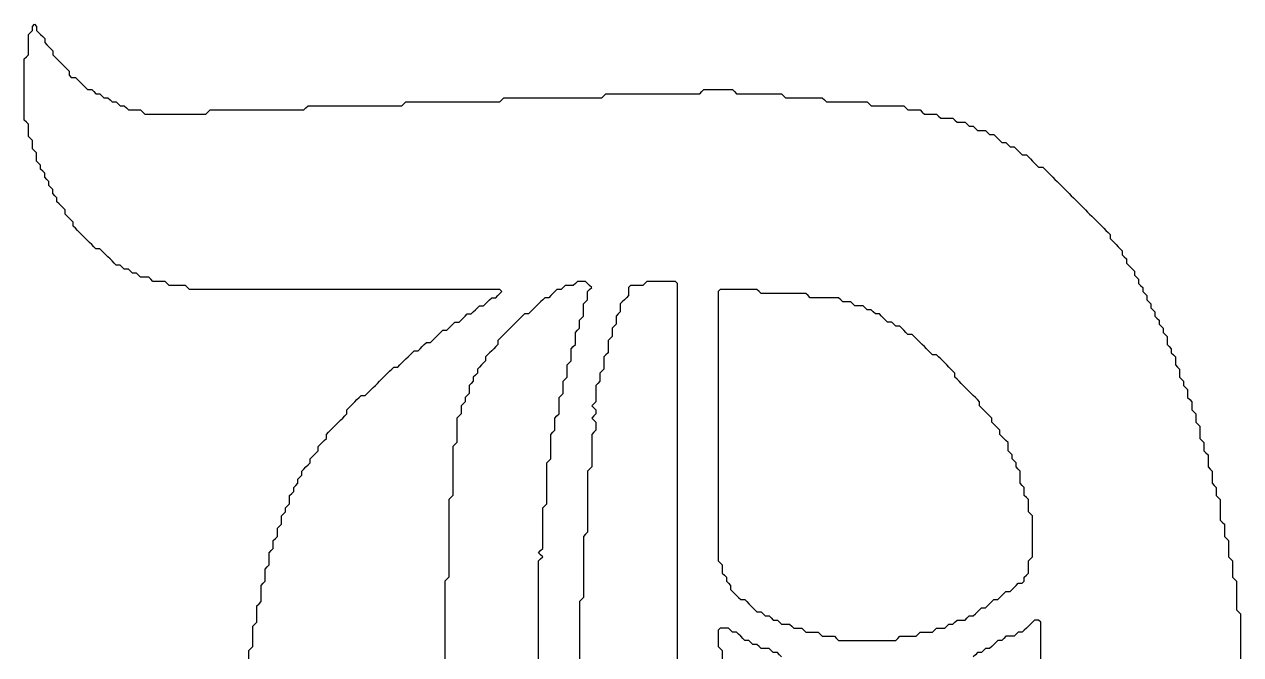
# Model space of a CAD drawing. Header units: metres. Extents: x -0.57 to 0.57, y -0.5 to 0.5.
# Drawn here: x -0.5572 to -0.202, y 0.3159 to 0.5 of the extents above; entities that cross this region are included whole.
import ezdxf

# ---------------------------------------------------------------- set-up
doc = ezdxf.new("R2010")
doc.units = ezdxf.units.M

msp = doc.modelspace()

# ---------------------------------------------------------------- linework, layer by layer
for points in [[(-0.49166, 0.31466), (-0.49166, 0.31585), (-0.49166, 0.31704), (-0.49106, 0.31764), (-0.49046, 0.31824), (-0.49046, 0.31943), (-0.49046, 0.32062), (-0.49046, 0.32181), (-0.49046, 0.323), (-0.49046, 0.3242), (-0.48987, 0.32479), (-0.48927, 0.32539), (-0.48927, 0.32658), (-0.48927, 0.32777), (-0.48927, 0.32896), (-0.48927, 0.33015), (-0.48868, 0.33075), (-0.48808, 0.33135), (-0.48808, 0.33254), (-0.48808, 0.33373), (-0.48808, 0.33492), (-0.48808, 0.33611), (-0.48749, 0.33671), (-0.48689, 0.33731), (-0.48689, 0.3385), (-0.48689, 0.33969), (-0.48689, 0.34088), (-0.48629, 0.34148), (-0.4857, 0.34207), (-0.4857, 0.34327), (-0.4857, 0.34446), (-0.4857, 0.34565), (-0.4851, 0.34625), (-0.48451, 0.34684), (-0.48451, 0.34803), (-0.48451, 0.34923), (-0.48391, 0.34982), (-0.48331, 0.35042), (-0.48331, 0.35161), (-0.48331, 0.3528), (-0.48272, 0.3534), (-0.48212, 0.35399), (-0.48212, 0.35518), (-0.48212, 0.35638), (-0.48153, 0.35697), (-0.48093, 0.35757), (-0.48093, 0.35876), (-0.48033, 0.35936), (-0.47974, 0.35995), (-0.47974, 0.36114), (-0.47974, 0.36234), (-0.47914, 0.36293), (-0.47855, 0.36353), (-0.47855, 0.36472), (-0.47795, 0.36532), (-0.47735, 0.36591), (-0.47735, 0.3671), (-0.47676, 0.3677), (-0.47616, 0.3683), (-0.47616, 0.36949), (-0.47557, 0.37008), (-0.47497, 0.37068), (-0.47437, 0.37128), (-0.47378, 0.37187), (-0.47378, 0.37306), (-0.47318, 0.37366), (-0.47259, 0.37426), (-0.47199, 0.37485), (-0.47139, 0.37545), (-0.47139, 0.37664), (-0.4708, 0.37723), (-0.4702, 0.37783), (-0.46961, 0.37843), (-0.46901, 0.37902), (-0.46901, 0.38021), (-0.46841, 0.38081), (-0.46782, 0.38141), (-0.46722, 0.382), (-0.46663, 0.3826), (-0.46603, 0.38319), (-0.46544, 0.38379), (-0.46484, 0.38439), (-0.46424, 0.38498), (-0.46365, 0.38558), (-0.46305, 0.38617), (-0.46305, 0.38737), (-0.46246, 0.38796), (-0.46186, 0.38856), (-0.46126, 0.38915), (-0.46067, 0.38975), (-0.46007, 0.39035), (-0.45948, 0.39094), (-0.45888, 0.39154), (-0.45769, 0.39154), (-0.45709, 0.39213), (-0.4565, 0.39273), (-0.4559, 0.39333), (-0.4553, 0.39392), (-0.45471, 0.39452), (-0.45411, 0.39511), (-0.45352, 0.39571), (-0.45292, 0.39631), (-0.45232, 0.3969), (-0.45173, 0.3975), (-0.45113, 0.39809), (-0.45054, 0.39869), (-0.44994, 0.39928), (-0.44934, 0.39988), (-0.44815, 0.39988), (-0.44756, 0.40048), (-0.44696, 0.40107), (-0.44636, 0.40167), (-0.44577, 0.40226), (-0.44517, 0.40286), (-0.44458, 0.40346), (-0.44398, 0.40405), (-0.44338, 0.40465), (-0.44219, 0.40465), (-0.4416, 0.40524), (-0.441, 0.40584), (-0.44041, 0.40644), (-0.43981, 0.40703), (-0.43862, 0.40703), (-0.43802, 0.40763), (-0.43743, 0.40822), (-0.43683, 0.40882), (-0.43623, 0.40942), (-0.43564, 0.41001), (-0.43504, 0.41061), (-0.43385, 0.41061), (-0.43325, 0.4112), (-0.43266, 0.4118), (-0.43206, 0.4124), (-0.43147, 0.41299), (-0.43027, 0.41299), (-0.42968, 0.41359), (-0.42908, 0.41418), (-0.42849, 0.41478), (-0.42789, 0.41538), (-0.4267, 0.41538), (-0.4261, 0.41597), (-0.42551, 0.41657), (-0.42491, 0.41716), (-0.42431, 0.41776), (-0.42312, 0.41776), (-0.42253, 0.41836), (-0.42193, 0.41895), (-0.42133, 0.41955), (-0.42074, 0.42014), (-0.41955, 0.42014), (-0.41895, 0.42074), (-0.41836, 0.42133), (-0.41776, 0.42193), (-0.41836, 0.42253), (-0.41955, 0.42253), (-0.42074, 0.42253), (-0.42193, 0.42253), (-0.42312, 0.42253), (-0.42431, 0.42253), (-0.42551, 0.42253), (-0.4267, 0.42253), (-0.42789, 0.42253), (-0.42908, 0.42253), (-0.43027, 0.42253), (-0.43147, 0.42253), (-0.43266, 0.42253), (-0.43385, 0.42253), (-0.43504, 0.42253), (-0.43623, 0.42253), (-0.43743, 0.42253), (-0.43862, 0.42253), (-0.43981, 0.42253), (-0.441, 0.42253), (-0.44219, 0.42253), (-0.44338, 0.42253), (-0.44458, 0.42253), (-0.44577, 0.42253), (-0.44696, 0.42253), (-0.44815, 0.42253), (-0.44934, 0.42253), (-0.45054, 0.42253), (-0.45173, 0.42253), (-0.45292, 0.42253), (-0.45411, 0.42253), (-0.4553, 0.42253), (-0.4565, 0.42253), (-0.45769, 0.42253), (-0.45888, 0.42253), (-0.46007, 0.42253), (-0.46126, 0.42253), (-0.46246, 0.42253), (-0.46365, 0.42253), (-0.46484, 0.42253), (-0.46603, 0.42253), (-0.46722, 0.42253), (-0.46841, 0.42253), (-0.46961, 0.42253), (-0.4708, 0.42253), (-0.47199, 0.42253), (-0.47318, 0.42253), (-0.47437, 0.42253), (-0.47557, 0.42253), (-0.47676, 0.42253), (-0.47795, 0.42253), (-0.47914, 0.42253), (-0.48033, 0.42253), (-0.48153, 0.42253), (-0.48272, 0.42253), (-0.48391, 0.42253), (-0.4851, 0.42253), (-0.48629, 0.42253), (-0.48749, 0.42253), (-0.48868, 0.42253), (-0.48987, 0.42253), (-0.49106, 0.42253), (-0.49225, 0.42253), (-0.49344, 0.42253), (-0.49464, 0.42253), (-0.49583, 0.42253), (-0.49702, 0.42253), (-0.49821, 0.42253), (-0.4994, 0.42253), (-0.5006, 0.42253), (-0.50179, 0.42253), (-0.50298, 0.42253), (-0.50417, 0.42253), (-0.50536, 0.42253), (-0.50656, 0.42253), (-0.50775, 0.42253), (-0.50894, 0.42253), (-0.50954, 0.42312), (-0.51013, 0.42372), (-0.51132, 0.42372), (-0.51251, 0.42372), (-0.51371, 0.42372), (-0.5149, 0.42372), (-0.51549, 0.42431), (-0.51609, 0.42491), (-0.51728, 0.42491), (-0.51847, 0.42491), (-0.51967, 0.42491), (-0.52026, 0.42551), (-0.52086, 0.4261), (-0.52205, 0.4261), (-0.52324, 0.4261), (-0.52384, 0.4267), (-0.52443, 0.42729), (-0.52563, 0.42729), (-0.52622, 0.42789), (-0.52682, 0.42849), (-0.52801, 0.42849), (-0.52861, 0.42908), (-0.5292, 0.42968), (-0.53039, 0.42968), (-0.53099, 0.43027), (-0.53159, 0.43087), (-0.53218, 0.43147), (-0.53278, 0.43206), (-0.53337, 0.43266), (-0.53397, 0.43325), (-0.53456, 0.43385), (-0.53516, 0.43445), (-0.53635, 0.43445), (-0.53695, 0.43504), (-0.53754, 0.43564), (-0.53814, 0.43623), (-0.53874, 0.43683), (-0.53933, 0.43743), (-0.53993, 0.43802), (-0.54052, 0.43862), (-0.54112, 0.43921), (-0.54172, 0.43981), (-0.54231, 0.44041), (-0.54291, 0.441), (-0.54291, 0.44219), (-0.5435, 0.44279), (-0.5441, 0.44338), (-0.5447, 0.44398), (-0.54529, 0.44458), (-0.54529, 0.44577), (-0.54589, 0.44636), (-0.54648, 0.44696), (-0.54708, 0.44756), (-0.54768, 0.44815), (-0.54768, 0.44934), (-0.54827, 0.44994), (-0.54887, 0.45054), (-0.54887, 0.45173), (-0.54946, 0.45232), (-0.55006, 0.45292), (-0.55006, 0.45411), (-0.55066, 0.45471), (-0.55125, 0.4553), (-0.55125, 0.4565), (-0.55185, 0.45709), (-0.55244, 0.45769), (-0.55244, 0.45888), (-0.55304, 0.45948), (-0.55364, 0.46007), (-0.55364, 0.46126), (-0.55364, 0.46246), (-0.55423, 0.46305), (-0.55483, 0.46365), (-0.55483, 0.46484), (-0.55483, 0.46603), (-0.55542, 0.46663), (-0.55602, 0.46722), (-0.55602, 0.46841), (-0.55602, 0.46961), (-0.55602, 0.4708), (-0.55662, 0.47139), (-0.55721, 0.47199), (-0.55721, 0.47318), (-0.55721, 0.47437), (-0.55721, 0.47557), (-0.55721, 0.47676), (-0.55721, 0.47795), (-0.55721, 0.47914), (-0.55721, 0.48033), (-0.55721, 0.48153), (-0.55721, 0.48272), (-0.55721, 0.48391), (-0.55721, 0.4851), (-0.55721, 0.48629), (-0.55721, 0.48749), (-0.55721, 0.48868), (-0.55721, 0.48987), (-0.55662, 0.49046), (-0.55602, 0.49106), (-0.55602, 0.49225), (-0.55602, 0.49344), (-0.55602, 0.49464), (-0.55602, 0.49583), (-0.55602, 0.49702), (-0.55542, 0.49762), (-0.55483, 0.49821), (-0.55483, 0.4994), (-0.55423, 0.5), (-0.55423, 0.5), (-0.55364, 0.4994), (-0.55364, 0.49821), (-0.55304, 0.49762), (-0.55244, 0.49702), (-0.55185, 0.49642), (-0.55125, 0.49583), (-0.55125, 0.49464), (-0.55066, 0.49404), (-0.55006, 0.49344), (-0.54946, 0.49285), (-0.54887, 0.49225), (-0.54887, 0.49106), (-0.54827, 0.49046), (-0.54768, 0.48987), (-0.54708, 0.48927), (-0.54648, 0.48868), (-0.54589, 0.48808), (-0.54529, 0.48749), (-0.5447, 0.48689), (-0.5441, 0.48629), (-0.5441, 0.4851), (-0.5435, 0.48451), (-0.54231, 0.48451), (-0.54172, 0.48391), (-0.54112, 0.48331), (-0.54052, 0.48272), (-0.53993, 0.48212), (-0.53933, 0.48153), (-0.53874, 0.48093), (-0.53754, 0.48093), (-0.53695, 0.48033), (-0.53635, 0.47974), (-0.53516, 0.47974), (-0.53456, 0.47914), (-0.53397, 0.47855), (-0.53278, 0.47855), (-0.53218, 0.47795), (-0.53159, 0.47735), (-0.53039, 0.47735), (-0.5298, 0.47676), (-0.5292, 0.47616), (-0.52801, 0.47616), (-0.52741, 0.47557), (-0.52682, 0.47497), (-0.52563, 0.47497), (-0.52443, 0.47497), (-0.52324, 0.47497), (-0.52265, 0.47437), (-0.52205, 0.47378), (-0.52086, 0.47378), (-0.51967, 0.47378), (-0.51847, 0.47378), (-0.51728, 0.47378), (-0.51609, 0.47378), (-0.5149, 0.47378), (-0.51371, 0.47378), (-0.51251, 0.47378), (-0.51132, 0.47378), (-0.51013, 0.47378), (-0.50894, 0.47378), (-0.50775, 0.47378), (-0.50656, 0.47378), (-0.50536, 0.47378), (-0.50417, 0.47378), (-0.50358, 0.47437), (-0.50298, 0.47497), (-0.50179, 0.47497), (-0.5006, 0.47497), (-0.4994, 0.47497), (-0.49821, 0.47497), (-0.49702, 0.47497), (-0.49583, 0.47497), (-0.49464, 0.47497), (-0.49344, 0.47497), (-0.49225, 0.47497), (-0.49106, 0.47497), (-0.48987, 0.47497), (-0.48868, 0.47497), (-0.48749, 0.47497), (-0.48629, 0.47497), (-0.4851, 0.47497), (-0.48391, 0.47497), (-0.48272, 0.47497), (-0.48153, 0.47497), (-0.48033, 0.47497), (-0.47914, 0.47497), (-0.47795, 0.47497), (-0.47676, 0.47497), (-0.47557, 0.47497), (-0.47497, 0.47557), (-0.47437, 0.47616), (-0.47318, 0.47616), (-0.47199, 0.47616), (-0.4708, 0.47616), (-0.46961, 0.47616), (-0.46841, 0.47616), (-0.46722, 0.47616), (-0.46603, 0.47616), (-0.46484, 0.47616), (-0.46365, 0.47616), (-0.46246, 0.47616), (-0.46126, 0.47616), (-0.46007, 0.47616), (-0.45888, 0.47616), (-0.45769, 0.47616), (-0.4565, 0.47616), (-0.4553, 0.47616), (-0.45411, 0.47616), (-0.45292, 0.47616), (-0.45173, 0.47616), (-0.45054, 0.47616), (-0.44934, 0.47616), (-0.44815, 0.47616), (-0.44696, 0.47616), (-0.44636, 0.47676), (-0.44577, 0.47735), (-0.44458, 0.47735), (-0.44338, 0.47735), (-0.44219, 0.47735), (-0.441, 0.47735), (-0.43981, 0.47735), (-0.43862, 0.47735), (-0.43743, 0.47735), (-0.43623, 0.47735), (-0.43504, 0.47735), (-0.43385, 0.47735), (-0.43266, 0.47735), (-0.43147, 0.47735), (-0.43027, 0.47735), (-0.42908, 0.47735), (-0.42789, 0.47735), (-0.4267, 0.47735), (-0.42551, 0.47735), (-0.42431, 0.47735), (-0.42312, 0.47735), (-0.42193, 0.47735), (-0.42074, 0.47735), (-0.41955, 0.47735), (-0.41836, 0.47735), (-0.41776, 0.47795), (-0.41716, 0.47855), (-0.41597, 0.47855), (-0.41478, 0.47855), (-0.41359, 0.47855), (-0.4124, 0.47855), (-0.4112, 0.47855), (-0.41001, 0.47855), (-0.40882, 0.47855), (-0.40763, 0.47855), (-0.40644, 0.47855), (-0.40524, 0.47855), (-0.40405, 0.47855), (-0.40286, 0.47855), (-0.40167, 0.47855), (-0.40048, 0.47855), (-0.39928, 0.47855), (-0.39809, 0.47855), (-0.3969, 0.47855), (-0.39571, 0.47855), (-0.39452, 0.47855), (-0.39333, 0.47855), (-0.39213, 0.47855), (-0.39094, 0.47855), (-0.38975, 0.47855), (-0.38856, 0.47855), (-0.38796, 0.47914), (-0.38737, 0.47974), (-0.38617, 0.47974), (-0.38498, 0.47974), (-0.38379, 0.47974), (-0.3826, 0.47974), (-0.38141, 0.47974), (-0.38021, 0.47974), (-0.37902, 0.47974), (-0.37783, 0.47974), (-0.37664, 0.47974), (-0.37545, 0.47974), (-0.37426, 0.47974), (-0.37306, 0.47974), (-0.37187, 0.47974), (-0.37068, 0.47974), (-0.36949, 0.47974), (-0.3683, 0.47974), (-0.3671, 0.47974), (-0.36591, 0.47974), (-0.36472, 0.47974), (-0.36353, 0.47974), (-0.36234, 0.47974), (-0.36114, 0.47974), (-0.35995, 0.47974), (-0.35936, 0.48033), (-0.35876, 0.48093), (-0.35757, 0.48093), (-0.35638, 0.48093), (-0.35518, 0.48093), (-0.35399, 0.48093), (-0.3528, 0.48093), (-0.35161, 0.48093), (-0.35042, 0.48093), (-0.34982, 0.48033), (-0.34923, 0.47974), (-0.34803, 0.47974), (-0.34684, 0.47974), (-0.34565, 0.47974), (-0.34446, 0.47974), (-0.34327, 0.47974), (-0.34207, 0.47974), (-0.34088, 0.47974), (-0.33969, 0.47974), (-0.3385, 0.47974), (-0.33731, 0.47974), (-0.33611, 0.47974), (-0.33552, 0.47914), (-0.33492, 0.47855), (-0.33373, 0.47855), (-0.33254, 0.47855), (-0.33135, 0.47855), (-0.33015, 0.47855), (-0.32896, 0.47855), (-0.32777, 0.47855), (-0.32658, 0.47855), (-0.32539, 0.47855), (-0.3242, 0.47855), (-0.3236, 0.47795), (-0.323, 0.47735), (-0.32181, 0.47735), (-0.32062, 0.47735), (-0.31943, 0.47735), (-0.31824, 0.47735), (-0.31704, 0.47735), (-0.31585, 0.47735), (-0.31466, 0.47735), (-0.31347, 0.47735), (-0.31228, 0.47735), (-0.31108, 0.47735), (-0.31049, 0.47676), (-0.30989, 0.47616), (-0.3087, 0.47616), (-0.30751, 0.47616), (-0.30632, 0.47616), (-0.30513, 0.47616), (-0.30393, 0.47616), (-0.30274, 0.47616), (-0.30155, 0.47616), (-0.30036, 0.47616), (-0.29976, 0.47557), (-0.29917, 0.47497), (-0.29797, 0.47497), (-0.29678, 0.47497), (-0.29559, 0.47497), (-0.29499, 0.47437), (-0.2944, 0.47378), (-0.29321, 0.47378), (-0.29201, 0.47378), (-0.29082, 0.47378), (-0.29023, 0.47318), (-0.28963, 0.47259), (-0.28844, 0.47259), (-0.28725, 0.47259), (-0.28605, 0.47259), (-0.28546, 0.47199), (-0.28486, 0.47139), (-0.28367, 0.47139), (-0.28248, 0.47139), (-0.28188, 0.4708), (-0.28129, 0.4702), (-0.2801, 0.4702), (-0.2795, 0.46961), (-0.2789, 0.46901), (-0.27771, 0.46901), (-0.27652, 0.46901), (-0.27592, 0.46841), (-0.27533, 0.46782), (-0.27414, 0.46782), (-0.27354, 0.46722), (-0.27294, 0.46663), (-0.27235, 0.46603), (-0.27175, 0.46544), (-0.27056, 0.46544), (-0.26996, 0.46484), (-0.26937, 0.46424), (-0.26818, 0.46424), (-0.26758, 0.46365), (-0.26698, 0.46305), (-0.26639, 0.46246), (-0.26579, 0.46186), (-0.2646, 0.46186), (-0.264, 0.46126), (-0.26341, 0.46067), (-0.26281, 0.46007), (-0.26222, 0.45948), (-0.26162, 0.45888), (-0.26103, 0.45828), (-0.25983, 0.45828), (-0.25924, 0.45769), (-0.25864, 0.45709), (-0.25805, 0.4565), (-0.25745, 0.4559), (-0.25685, 0.4553), (-0.25626, 0.45471), (-0.25566, 0.45411), (-0.25507, 0.45352), (-0.25447, 0.45292), (-0.25387, 0.45232), (-0.25328, 0.45173), (-0.25268, 0.45113), (-0.25209, 0.45054), (-0.25149, 0.44994), (-0.25089, 0.44934), (-0.2503, 0.44875), (-0.2497, 0.44815), (-0.24911, 0.44756), (-0.24851, 0.44696), (-0.24791, 0.44636), (-0.24732, 0.44577), (-0.24672, 0.44517), (-0.24613, 0.44458), (-0.24553, 0.44398), (-0.24493, 0.44338), (-0.24434, 0.44279), (-0.24374, 0.44219), (-0.24315, 0.4416), (-0.24255, 0.441), (-0.24195, 0.44041), (-0.24136, 0.43981), (-0.24076, 0.43921), (-0.24017, 0.43862), (-0.24017, 0.43743), (-0.23957, 0.43683), (-0.23897, 0.43623), (-0.23838, 0.43564), (-0.23778, 0.43504), (-0.23719, 0.43445), (-0.23659, 0.43385), (-0.23659, 0.43266), (-0.236, 0.43206), (-0.2354, 0.43147), (-0.2354, 0.43027), (-0.2348, 0.42968), (-0.23421, 0.42908), (-0.23361, 0.42849), (-0.23302, 0.42789), (-0.23302, 0.4267), (-0.23242, 0.4261), (-0.23182, 0.42551), (-0.23182, 0.42431), (-0.23123, 0.42372), (-0.23063, 0.42312), (-0.23063, 0.42193), (-0.23004, 0.42133), (-0.22944, 0.42074), (-0.22944, 0.41955), (-0.22884, 0.41895), (-0.22825, 0.41836), (-0.22825, 0.41716), (-0.22765, 0.41657), (-0.22706, 0.41597), (-0.22706, 0.41478), (-0.22646, 0.41418), (-0.22586, 0.41359), (-0.22586, 0.4124), (-0.22527, 0.4118), (-0.22467, 0.4112), (-0.22467, 0.41001), (-0.22408, 0.40942), (-0.22348, 0.40882), (-0.22348, 0.40763), (-0.22348, 0.40644), (-0.22288, 0.40584), (-0.22229, 0.40524), (-0.22229, 0.40405), (-0.22169, 0.40346), (-0.2211, 0.40286), (-0.2211, 0.40167), (-0.2211, 0.40048), (-0.2205, 0.39988), (-0.2199, 0.39928), (-0.2199, 0.39809), (-0.2199, 0.3969), (-0.21931, 0.39631), (-0.21871, 0.39571), (-0.21871, 0.39452), (-0.21812, 0.39392), (-0.21752, 0.39333), (-0.21752, 0.39213), (-0.21752, 0.39094), (-0.21692, 0.39035), (-0.21633, 0.38975), (-0.21633, 0.38856), (-0.21633, 0.38737), (-0.21573, 0.38677), (-0.21514, 0.38617), (-0.21514, 0.38498), (-0.21514, 0.38379), (-0.21454, 0.38319), (-0.21395, 0.3826), (-0.21395, 0.38141), (-0.21395, 0.38021), (-0.21395, 0.37902), (-0.21335, 0.37843), (-0.21275, 0.37783), (-0.21275, 0.37664), (-0.21275, 0.37545), (-0.21216, 0.37485), (-0.21156, 0.37426), (-0.21156, 0.37306), (-0.21156, 0.37187), (-0.21156, 0.37068), (-0.21097, 0.37008), (-0.21037, 0.36949), (-0.21037, 0.3683), (-0.21037, 0.3671), (-0.21037, 0.36591), (-0.20977, 0.36532), (-0.20918, 0.36472), (-0.20918, 0.36353), (-0.20918, 0.36234), (-0.20858, 0.36174), (-0.20799, 0.36114), (-0.20799, 0.35995), (-0.20799, 0.35876), (-0.20799, 0.35757), (-0.20799, 0.35638), (-0.20799, 0.35518), (-0.20739, 0.35459), (-0.20679, 0.35399), (-0.20679, 0.3528), (-0.20679, 0.35161), (-0.20679, 0.35042), (-0.2062, 0.34982), (-0.2056, 0.34923), (-0.2056, 0.34803), (-0.2056, 0.34684), (-0.2056, 0.34565), (-0.2056, 0.34446), (-0.20501, 0.34386), (-0.20441, 0.34327), (-0.20441, 0.34207), (-0.20441, 0.34088), (-0.20441, 0.33969), (-0.20441, 0.3385), (-0.20381, 0.3379), (-0.20322, 0.33731), (-0.20322, 0.33611), (-0.20322, 0.33492), (-0.20322, 0.33373), (-0.20322, 0.33254), (-0.20322, 0.33135), (-0.20322, 0.33015), (-0.20322, 0.32896), (-0.20262, 0.32837), (-0.20203, 0.32777), (-0.20203, 0.32658), (-0.20203, 0.32539), (-0.20203, 0.3242), (-0.20203, 0.323), (-0.20203, 0.32181), (-0.20203, 0.32062), (-0.20203, 0.31943), (-0.20203, 0.31824), (-0.20203, 0.31704), (-0.20203, 0.31585), (-0.20203, 0.31466)], [(-0.40703, 0.31466), (-0.40703, 0.31585), (-0.40703, 0.31704), (-0.40703, 0.31824), (-0.40703, 0.31943), (-0.40703, 0.32062), (-0.40703, 0.32181), (-0.40703, 0.323), (-0.40703, 0.3242), (-0.40703, 0.32539), (-0.40703, 0.32658), (-0.40703, 0.32777), (-0.40703, 0.32896), (-0.40703, 0.33015), (-0.40703, 0.33135), (-0.40703, 0.33254), (-0.40703, 0.33373), (-0.40703, 0.33492), (-0.40703, 0.33611), (-0.40703, 0.33731), (-0.40703, 0.3385), (-0.40703, 0.33969), (-0.40703, 0.34088), (-0.40703, 0.34207), (-0.40703, 0.34327), (-0.40644, 0.34386), (-0.40584, 0.34446), (-0.40644, 0.34505), (-0.40703, 0.34565), (-0.40644, 0.34625), (-0.40584, 0.34684), (-0.40584, 0.34803), (-0.40584, 0.34923), (-0.40584, 0.35042), (-0.40584, 0.35161), (-0.40584, 0.3528), (-0.40584, 0.35399), (-0.40584, 0.35518), (-0.40584, 0.35638), (-0.40584, 0.35757), (-0.40584, 0.35876), (-0.40524, 0.35936), (-0.40465, 0.35995), (-0.40465, 0.36114), (-0.40465, 0.36234), (-0.40465, 0.36353), (-0.40465, 0.36472), (-0.40465, 0.36591), (-0.40465, 0.3671), (-0.40465, 0.3683), (-0.40465, 0.36949), (-0.40465, 0.37068), (-0.40465, 0.37187), (-0.40405, 0.37247), (-0.40346, 0.37306), (-0.40346, 0.37426), (-0.40346, 0.37545), (-0.40346, 0.37664), (-0.40346, 0.37783), (-0.40346, 0.37902), (-0.40346, 0.38021), (-0.40286, 0.38081), (-0.40226, 0.38141), (-0.40226, 0.3826), (-0.40226, 0.38379), (-0.40226, 0.38498), (-0.40167, 0.38558), (-0.40107, 0.38617), (-0.40107, 0.38737), (-0.40107, 0.38856), (-0.40107, 0.38975), (-0.40107, 0.39094), (-0.40048, 0.39154), (-0.39988, 0.39213), (-0.39988, 0.39333), (-0.39988, 0.39452), (-0.39988, 0.39571), (-0.39928, 0.39631), (-0.39869, 0.3969), (-0.39869, 0.39809), (-0.39869, 0.39928), (-0.39869, 0.40048), (-0.39809, 0.40107), (-0.3975, 0.40167), (-0.3975, 0.40286), (-0.3975, 0.40405), (-0.3975, 0.40524), (-0.3969, 0.40584), (-0.39631, 0.40644), (-0.39631, 0.40763), (-0.39631, 0.40882), (-0.39631, 0.41001), (-0.39571, 0.41061), (-0.39511, 0.4112), (-0.39511, 0.4124), (-0.39511, 0.41359), (-0.39452, 0.41418), (-0.39392, 0.41478), (-0.39392, 0.41597), (-0.39392, 0.41716), (-0.39392, 0.41836), (-0.39333, 0.41895), (-0.39273, 0.41955), (-0.39273, 0.42074), (-0.39273, 0.42193), (-0.39213, 0.42253), (-0.39154, 0.42312), (-0.39213, 0.42372), (-0.39273, 0.42431), (-0.39333, 0.42491), (-0.39452, 0.42491), (-0.39571, 0.42491), (-0.39631, 0.42431), (-0.3969, 0.42372), (-0.39809, 0.42372), (-0.39928, 0.42372), (-0.39988, 0.42312), (-0.40048, 0.42253), (-0.40167, 0.42253), (-0.40226, 0.42193), (-0.40286, 0.42133), (-0.40346, 0.42074), (-0.40405, 0.42014), (-0.40524, 0.42014), (-0.40584, 0.41955), (-0.40644, 0.41895), (-0.40703, 0.41836), (-0.40763, 0.41776), (-0.40822, 0.41716), (-0.40882, 0.41657), (-0.40942, 0.41597), (-0.41001, 0.41538), (-0.4112, 0.41538), (-0.4118, 0.41478), (-0.4124, 0.41418), (-0.41299, 0.41359), (-0.41359, 0.41299), (-0.41418, 0.4124), (-0.41478, 0.4118), (-0.41538, 0.4112), (-0.41597, 0.41061), (-0.41657, 0.41001), (-0.41716, 0.40942), (-0.41776, 0.40882), (-0.41836, 0.40822), (-0.41895, 0.40763), (-0.41895, 0.40644), (-0.41955, 0.40584), (-0.42014, 0.40524), (-0.42074, 0.40465), (-0.42133, 0.40405), (-0.42193, 0.40346), (-0.42253, 0.40286), (-0.42253, 0.40167), (-0.42312, 0.40107), (-0.42372, 0.40048), (-0.42431, 0.39988), (-0.42491, 0.39928), (-0.42491, 0.39809), (-0.42551, 0.3975), (-0.4261, 0.3969), (-0.4261, 0.39571), (-0.4267, 0.39511), (-0.42729, 0.39452), (-0.42729, 0.39333), (-0.42729, 0.39213), (-0.42789, 0.39154), (-0.42849, 0.39094), (-0.42849, 0.38975), (-0.42908, 0.38915), (-0.42968, 0.38856), (-0.42968, 0.38737), (-0.42968, 0.38617), (-0.43027, 0.38558), (-0.43087, 0.38498), (-0.43087, 0.38379), (-0.43087, 0.3826), (-0.43087, 0.38141), (-0.43087, 0.38021), (-0.43087, 0.37902), (-0.43087, 0.37783), (-0.43147, 0.37723), (-0.43206, 0.37664), (-0.43206, 0.37545), (-0.43206, 0.37426), (-0.43206, 0.37306), (-0.43206, 0.37187), (-0.43206, 0.37068), (-0.43206, 0.36949), (-0.43206, 0.3683), (-0.43206, 0.3671), (-0.43206, 0.36591), (-0.43206, 0.36472), (-0.43206, 0.36353), (-0.43206, 0.36234), (-0.43266, 0.36174), (-0.43325, 0.36114), (-0.43325, 0.35995), (-0.43325, 0.35876), (-0.43325, 0.35757), (-0.43325, 0.35638), (-0.43325, 0.35518), (-0.43325, 0.35399), (-0.43325, 0.3528), (-0.43325, 0.35161), (-0.43325, 0.35042), (-0.43325, 0.34923), (-0.43325, 0.34803), (-0.43325, 0.34684), (-0.43325, 0.34565), (-0.43325, 0.34446), (-0.43325, 0.34327), (-0.43325, 0.34207), (-0.43325, 0.34088), (-0.43325, 0.33969), (-0.43325, 0.3385), (-0.43385, 0.3379), (-0.43445, 0.33731), (-0.43445, 0.33611), (-0.43445, 0.33492), (-0.43445, 0.33373), (-0.43445, 0.33254), (-0.43445, 0.33135), (-0.43445, 0.33015), (-0.43445, 0.32896), (-0.43445, 0.32777), (-0.43445, 0.32658), (-0.43445, 0.32539), (-0.43445, 0.3242), (-0.43445, 0.323), (-0.43445, 0.32181), (-0.43445, 0.32062), (-0.43445, 0.31943), (-0.43445, 0.31824), (-0.43445, 0.31704), (-0.43445, 0.31585), (-0.43445, 0.31466)], [(-0.36651, 0.31466), (-0.36651, 0.31585), (-0.36651, 0.31704), (-0.36651, 0.31824), (-0.36651, 0.31943), (-0.36651, 0.32062), (-0.36651, 0.32181), (-0.36651, 0.323), (-0.36651, 0.3242), (-0.36651, 0.32539), (-0.36651, 0.32658), (-0.36651, 0.32777), (-0.36651, 0.32896), (-0.36651, 0.33015), (-0.36651, 0.33135), (-0.36651, 0.33254), (-0.36651, 0.33373), (-0.36651, 0.33492), (-0.36651, 0.33611), (-0.36651, 0.33731), (-0.36651, 0.3385), (-0.36651, 0.33969), (-0.36651, 0.34088), (-0.36651, 0.34207), (-0.36651, 0.34327), (-0.36651, 0.34446), (-0.36651, 0.34565), (-0.36651, 0.34684), (-0.36651, 0.34803), (-0.36651, 0.34923), (-0.36651, 0.35042), (-0.36651, 0.35161), (-0.36651, 0.3528), (-0.36651, 0.35399), (-0.36651, 0.35518), (-0.36651, 0.35638), (-0.36651, 0.35757), (-0.36651, 0.35876), (-0.36651, 0.35995), (-0.36651, 0.36114), (-0.36651, 0.36234), (-0.36651, 0.36353), (-0.36651, 0.36472), (-0.36651, 0.36591), (-0.36651, 0.3671), (-0.36651, 0.3683), (-0.36651, 0.36949), (-0.36651, 0.37068), (-0.36651, 0.37187), (-0.36651, 0.37306), (-0.36651, 0.37426), (-0.36651, 0.37545), (-0.36651, 0.37664), (-0.36651, 0.37783), (-0.36651, 0.37902), (-0.36651, 0.38021), (-0.36651, 0.38141), (-0.36651, 0.3826), (-0.36651, 0.38379), (-0.36651, 0.38498), (-0.36651, 0.38617), (-0.36651, 0.38737), (-0.36651, 0.38856), (-0.36651, 0.38975), (-0.36651, 0.39094), (-0.36651, 0.39213), (-0.36651, 0.39333), (-0.36651, 0.39452), (-0.36651, 0.39571), (-0.36651, 0.3969), (-0.36651, 0.39809), (-0.36651, 0.39928), (-0.36651, 0.40048), (-0.36651, 0.40167), (-0.36651, 0.40286), (-0.36651, 0.40405), (-0.36651, 0.40524), (-0.36651, 0.40644), (-0.36651, 0.40763), (-0.36651, 0.40882), (-0.36651, 0.41001), (-0.36651, 0.4112), (-0.36651, 0.4124), (-0.36651, 0.41359), (-0.36651, 0.41478), (-0.36651, 0.41597), (-0.36651, 0.41716), (-0.36651, 0.41836), (-0.36651, 0.41955), (-0.36651, 0.42074), (-0.36651, 0.42193), (-0.36651, 0.42312), (-0.36651, 0.42431), (-0.3671, 0.42491), (-0.3683, 0.42491), (-0.36949, 0.42491), (-0.37068, 0.42491), (-0.37187, 0.42491), (-0.37306, 0.42491), (-0.37426, 0.42491), (-0.37545, 0.42491), (-0.37545, 0.42491), (-0.37604, 0.42431), (-0.37664, 0.42372), (-0.37783, 0.42372), (-0.37902, 0.42372), (-0.38021, 0.42372), (-0.38081, 0.42312), (-0.38081, 0.42193), (-0.38081, 0.42074), (-0.38141, 0.42014), (-0.382, 0.41955), (-0.3826, 0.41895), (-0.38319, 0.41836), (-0.38319, 0.41716), (-0.38319, 0.41597), (-0.38379, 0.41538), (-0.38439, 0.41478), (-0.38439, 0.41359), (-0.38439, 0.4124), (-0.38498, 0.4118), (-0.38558, 0.4112), (-0.38558, 0.41001), (-0.38558, 0.40882), (-0.38617, 0.40822), (-0.38677, 0.40763), (-0.38677, 0.40644), (-0.38677, 0.40524), (-0.38677, 0.40405), (-0.38737, 0.40346), (-0.38796, 0.40286), (-0.38796, 0.40167), (-0.38796, 0.40048), (-0.38796, 0.39928), (-0.38856, 0.39869), (-0.38915, 0.39809), (-0.38915, 0.3969), (-0.38915, 0.39571), (-0.38975, 0.39511), (-0.39035, 0.39452), (-0.39035, 0.39333), (-0.39035, 0.39213), (-0.39035, 0.39094), (-0.39035, 0.38975), (-0.39094, 0.38915), (-0.39154, 0.38856), (-0.39094, 0.38796), (-0.39035, 0.38737), (-0.39035, 0.38617), (-0.39094, 0.38558), (-0.39154, 0.38498), (-0.39094, 0.38439), (-0.39035, 0.38379), (-0.39035, 0.3826), (-0.39035, 0.38141), (-0.39094, 0.38081), (-0.39154, 0.38021), (-0.39154, 0.37902), (-0.39154, 0.37783), (-0.39154, 0.37664), (-0.39154, 0.37545), (-0.39154, 0.37426), (-0.39154, 0.37306), (-0.39154, 0.37187), (-0.39154, 0.37068), (-0.39213, 0.37008), (-0.39273, 0.36949), (-0.39273, 0.3683), (-0.39273, 0.3671), (-0.39273, 0.36591), (-0.39273, 0.36472), (-0.39273, 0.36353), (-0.39273, 0.36234), (-0.39273, 0.36114), (-0.39273, 0.35995), (-0.39273, 0.35876), (-0.39273, 0.35757), (-0.39273, 0.35638), (-0.39273, 0.35518), (-0.39273, 0.35399), (-0.39273, 0.3528), (-0.39273, 0.35161), (-0.39333, 0.35101), (-0.39392, 0.35042), (-0.39392, 0.34923), (-0.39392, 0.34803), (-0.39392, 0.34684), (-0.39392, 0.34565), (-0.39392, 0.34446), (-0.39392, 0.34327), (-0.39392, 0.34207), (-0.39392, 0.34088), (-0.39392, 0.33969), (-0.39392, 0.3385), (-0.39392, 0.33731), (-0.39392, 0.33611), (-0.39392, 0.33492), (-0.39392, 0.33373), (-0.39392, 0.33254), (-0.39452, 0.33194), (-0.39511, 0.33135), (-0.39511, 0.33015), (-0.39511, 0.32896), (-0.39511, 0.32777), (-0.39511, 0.32658), (-0.39511, 0.32539), (-0.39511, 0.3242), (-0.39511, 0.323), (-0.39511, 0.32181), (-0.39511, 0.32062), (-0.39511, 0.31943), (-0.39511, 0.31824), (-0.39511, 0.31704), (-0.39511, 0.31585), (-0.39511, 0.31466)], [(-0.33611, 0.31526), (-0.33671, 0.31585), (-0.33731, 0.31645), (-0.3385, 0.31645), (-0.33909, 0.31704), (-0.33969, 0.31764), (-0.34088, 0.31764), (-0.34207, 0.31764), (-0.34267, 0.31824), (-0.34327, 0.31883), (-0.34446, 0.31883), (-0.34505, 0.31943), (-0.34565, 0.32002), (-0.34684, 0.32002), (-0.34744, 0.32062), (-0.34803, 0.32122), (-0.34863, 0.32181), (-0.34923, 0.32241), (-0.35042, 0.32241), (-0.35101, 0.323), (-0.35161, 0.3236), (-0.3528, 0.3236), (-0.35399, 0.3236), (-0.35459, 0.323), (-0.35459, 0.32181), (-0.35459, 0.32062), (-0.35459, 0.31943), (-0.35459, 0.31824), (-0.35399, 0.31764), (-0.3534, 0.31704), (-0.3534, 0.31585), (-0.3534, 0.31466)], [(-0.26043, 0.31466), (-0.26043, 0.31585), (-0.26043, 0.31704), (-0.26043, 0.31824), (-0.26043, 0.31943), (-0.26043, 0.32062), (-0.26043, 0.32181), (-0.26043, 0.323), (-0.26043, 0.3242), (-0.26043, 0.32539), (-0.26103, 0.32598), (-0.26222, 0.32598), (-0.26222, 0.32598), (-0.26281, 0.32539), (-0.26341, 0.32479), (-0.264, 0.3242), (-0.2646, 0.3236), (-0.2652, 0.323), (-0.26579, 0.32241), (-0.26698, 0.32241), (-0.26758, 0.32181), (-0.26818, 0.32122), (-0.26937, 0.32122), (-0.27056, 0.32122), (-0.27116, 0.32062), (-0.27175, 0.32002), (-0.27294, 0.32002), (-0.27354, 0.31943), (-0.27414, 0.31883), (-0.27473, 0.31824), (-0.27533, 0.31764), (-0.27652, 0.31764), (-0.27712, 0.31704), (-0.27771, 0.31645), (-0.2789, 0.31645), (-0.2795, 0.31585), (-0.2801, 0.31526)]]:
    msp.add_lwpolyline(points)
msp.add_lwpolyline([(-0.35399, 0.42253), (-0.35459, 0.42193), (-0.35459, 0.42074), (-0.35459, 0.41955), (-0.35459, 0.41836), (-0.35459, 0.41716), (-0.35459, 0.41597), (-0.35459, 0.41478), (-0.35459, 0.41359), (-0.35459, 0.4124), (-0.35459, 0.4112), (-0.35459, 0.41001), (-0.35459, 0.40882), (-0.35459, 0.40763), (-0.35459, 0.40644), (-0.35459, 0.40524), (-0.35459, 0.40405), (-0.35459, 0.40286), (-0.35459, 0.40167), (-0.35459, 0.40048), (-0.35459, 0.39928), (-0.35459, 0.39809), (-0.35459, 0.3969), (-0.35459, 0.39571), (-0.35459, 0.39452), (-0.35459, 0.39333), (-0.35459, 0.39213), (-0.35459, 0.39094), (-0.35459, 0.38975), (-0.35459, 0.38856), (-0.35459, 0.38737), (-0.35459, 0.38617), (-0.35459, 0.38498), (-0.35459, 0.38379), (-0.35459, 0.3826), (-0.35459, 0.38141), (-0.35459, 0.38021), (-0.35459, 0.37902), (-0.35459, 0.37783), (-0.35459, 0.37664), (-0.35459, 0.37545), (-0.35459, 0.37426), (-0.35459, 0.37306), (-0.35459, 0.37187), (-0.35459, 0.37068), (-0.35459, 0.36949), (-0.35459, 0.3683), (-0.35459, 0.3671), (-0.35459, 0.36591), (-0.35459, 0.36472), (-0.35459, 0.36353), (-0.35459, 0.36234), (-0.35459, 0.36114), (-0.35459, 0.35995), (-0.35459, 0.35876), (-0.35459, 0.35757), (-0.35459, 0.35638), (-0.35459, 0.35518), (-0.35459, 0.35399), (-0.35459, 0.3528), (-0.35459, 0.35161), (-0.35459, 0.35042), (-0.35459, 0.34923), (-0.35459, 0.34803), (-0.35459, 0.34684), (-0.35459, 0.34565), (-0.35459, 0.34446), (-0.35459, 0.34327), (-0.35399, 0.34267), (-0.3534, 0.34207), (-0.3534, 0.34088), (-0.3534, 0.33969), (-0.3528, 0.33909), (-0.35221, 0.3385), (-0.35221, 0.33731), (-0.35161, 0.33671), (-0.35101, 0.33611), (-0.35101, 0.33492), (-0.35042, 0.33433), (-0.34982, 0.33373), (-0.34923, 0.33313), (-0.34863, 0.33254), (-0.34803, 0.33194), (-0.34684, 0.33194), (-0.34625, 0.33135), (-0.34565, 0.33075), (-0.34505, 0.33015), (-0.34446, 0.32956), (-0.34386, 0.32896), (-0.34327, 0.32837), (-0.34207, 0.32837), (-0.34148, 0.32777), (-0.34088, 0.32718), (-0.33969, 0.32718), (-0.33909, 0.32658), (-0.3385, 0.32598), (-0.33731, 0.32598), (-0.33671, 0.32539), (-0.33611, 0.32479), (-0.33492, 0.32479), (-0.33373, 0.32479), (-0.33313, 0.3242), (-0.33254, 0.3236), (-0.33135, 0.3236), (-0.33015, 0.3236), (-0.32956, 0.323), (-0.32896, 0.32241), (-0.32777, 0.32241), (-0.32658, 0.32241), (-0.32539, 0.32241), (-0.32479, 0.32181), (-0.3242, 0.32122), (-0.323, 0.32122), (-0.32181, 0.32122), (-0.32062, 0.32122), (-0.32002, 0.32062), (-0.31943, 0.32002), (-0.31824, 0.32002), (-0.31704, 0.32002), (-0.31585, 0.32002), (-0.31466, 0.32002), (-0.31347, 0.32002), (-0.31228, 0.32002), (-0.31108, 0.32002), (-0.30989, 0.32002), (-0.3087, 0.32002), (-0.30751, 0.32002), (-0.30632, 0.32002), (-0.30513, 0.32002), (-0.30393, 0.32002), (-0.30274, 0.32002), (-0.30215, 0.32062), (-0.30155, 0.32122), (-0.30036, 0.32122), (-0.29917, 0.32122), (-0.29797, 0.32122), (-0.29678, 0.32122), (-0.29619, 0.32181), (-0.29559, 0.32241), (-0.2944, 0.32241), (-0.29321, 0.32241), (-0.29201, 0.32241), (-0.29142, 0.323), (-0.29082, 0.3236), (-0.28963, 0.3236), (-0.28844, 0.3236), (-0.28784, 0.3242), (-0.28725, 0.32479), (-0.28605, 0.32479), (-0.28546, 0.32539), (-0.28486, 0.32598), (-0.28367, 0.32598), (-0.28248, 0.32598), (-0.28188, 0.32658), (-0.28129, 0.32718), (-0.2801, 0.32718), (-0.2795, 0.32777), (-0.2789, 0.32837), (-0.27831, 0.32896), (-0.27771, 0.32956), (-0.27652, 0.32956), (-0.27592, 0.33015), (-0.27533, 0.33075), (-0.27473, 0.33135), (-0.27414, 0.33194), (-0.27294, 0.33194), (-0.27235, 0.33254), (-0.27175, 0.33313), (-0.27116, 0.33373), (-0.27056, 0.33433), (-0.26937, 0.33433), (-0.26877, 0.33492), (-0.26818, 0.33552), (-0.26758, 0.33611), (-0.26698, 0.33671), (-0.26579, 0.33671), (-0.2652, 0.33731), (-0.2652, 0.3385), (-0.2646, 0.33909), (-0.264, 0.33969), (-0.264, 0.34088), (-0.264, 0.34207), (-0.264, 0.34327), (-0.26341, 0.34386), (-0.26281, 0.34446), (-0.26281, 0.34565), (-0.26281, 0.34684), (-0.26281, 0.34803), (-0.26281, 0.34923), (-0.26281, 0.35042), (-0.26281, 0.35161), (-0.26281, 0.3528), (-0.26281, 0.35399), (-0.26281, 0.35518), (-0.26281, 0.35638), (-0.26341, 0.35697), (-0.264, 0.35757), (-0.264, 0.35876), (-0.264, 0.35995), (-0.264, 0.36114), (-0.2646, 0.36174), (-0.2652, 0.36234), (-0.2652, 0.36353), (-0.2652, 0.36472), (-0.26579, 0.36532), (-0.26639, 0.36591), (-0.26639, 0.3671), (-0.26639, 0.3683), (-0.26639, 0.36949), (-0.26698, 0.37008), (-0.26758, 0.37068), (-0.26758, 0.37187), (-0.26818, 0.37247), (-0.26877, 0.37306), (-0.26877, 0.37426), (-0.26937, 0.37485), (-0.26996, 0.37545), (-0.26996, 0.37664), (-0.26996, 0.37783), (-0.27056, 0.37843), (-0.27116, 0.37902), (-0.27175, 0.37962), (-0.27235, 0.38021), (-0.27235, 0.38141), (-0.27294, 0.382), (-0.27354, 0.3826), (-0.27414, 0.38319), (-0.27473, 0.38379), (-0.27473, 0.38498), (-0.27533, 0.38558), (-0.27592, 0.38617), (-0.27652, 0.38677), (-0.27712, 0.38737), (-0.27771, 0.38796), (-0.27831, 0.38856), (-0.27831, 0.38975), (-0.2789, 0.39035), (-0.2795, 0.39094), (-0.2801, 0.39154), (-0.28069, 0.39213), (-0.28129, 0.39273), (-0.28188, 0.39333), (-0.28248, 0.39392), (-0.28308, 0.39452), (-0.28367, 0.39511), (-0.28427, 0.39571), (-0.28486, 0.39631), (-0.28546, 0.3969), (-0.28546, 0.39809), (-0.28605, 0.39869), (-0.28665, 0.39928), (-0.28725, 0.39988), (-0.28784, 0.40048), (-0.28844, 0.40107), (-0.28903, 0.40167), (-0.28963, 0.40226), (-0.29023, 0.40286), (-0.29082, 0.40346), (-0.29201, 0.40346), (-0.29261, 0.40405), (-0.29321, 0.40465), (-0.2938, 0.40524), (-0.2944, 0.40584), (-0.29499, 0.40644), (-0.29559, 0.40703), (-0.29619, 0.40763), (-0.29678, 0.40822), (-0.29738, 0.40882), (-0.29797, 0.40942), (-0.29917, 0.40942), (-0.29976, 0.41001), (-0.30036, 0.41061), (-0.30095, 0.4112), (-0.30155, 0.4118), (-0.30274, 0.4118), (-0.30334, 0.4124), (-0.30393, 0.41299), (-0.30513, 0.41299), (-0.30572, 0.41359), (-0.30632, 0.41418), (-0.30691, 0.41478), (-0.30751, 0.41538), (-0.3087, 0.41538), (-0.3093, 0.41597), (-0.30989, 0.41657), (-0.31108, 0.41657), (-0.31168, 0.41716), (-0.31228, 0.41776), (-0.31347, 0.41776), (-0.31466, 0.41776), (-0.31526, 0.41836), (-0.31585, 0.41895), (-0.31704, 0.41895), (-0.31824, 0.41895), (-0.31883, 0.41955), (-0.31943, 0.42014), (-0.32062, 0.42014), (-0.32181, 0.42014), (-0.323, 0.42014), (-0.3242, 0.42014), (-0.32539, 0.42014), (-0.32658, 0.42014), (-0.32777, 0.42014), (-0.32837, 0.42074), (-0.32896, 0.42133), (-0.33015, 0.42133), (-0.33135, 0.42133), (-0.33254, 0.42133), (-0.33373, 0.42133), (-0.33492, 0.42133), (-0.33611, 0.42133), (-0.33731, 0.42133), (-0.3385, 0.42133), (-0.33969, 0.42133), (-0.34088, 0.42133), (-0.34207, 0.42133), (-0.34267, 0.42193), (-0.34327, 0.42253), (-0.34446, 0.42253), (-0.34565, 0.42253), (-0.34684, 0.42253), (-0.34803, 0.42253), (-0.34923, 0.42253), (-0.35042, 0.42253), (-0.35161, 0.42253), (-0.3528, 0.42253), (-0.35399, 0.42253)], close=True)

doc.saveas('drawing.dxf')
